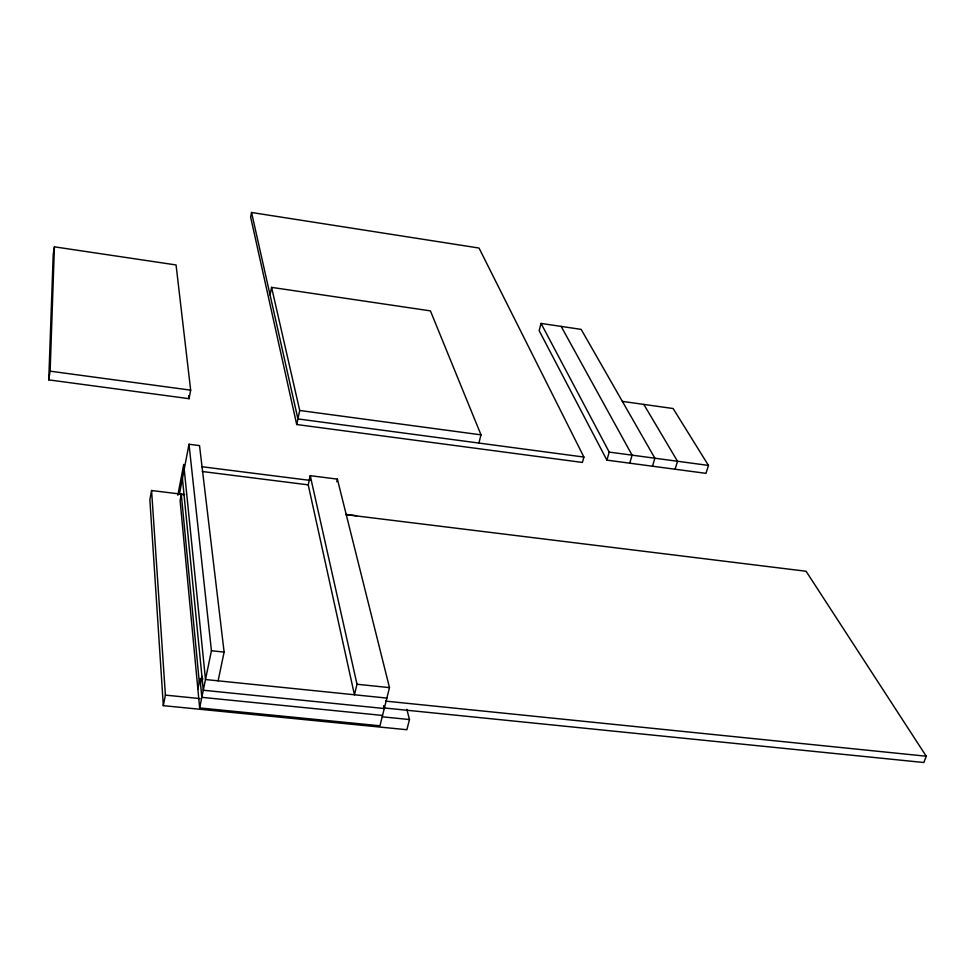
<?xml version="1.0" encoding="UTF-8"?>
<svg xmlns="http://www.w3.org/2000/svg" width="975" height="975" viewBox="0 0 975 975"><rect width="100%" height="100%" fill="white"/><g stroke="black" fill="none" stroke-linecap="round" stroke-linejoin="round"><path stroke-width="1.46" d="M48.75 379.872L50.127 371.17L54.417 246.833L176.061 264.956L190.661 390.146L189.053 398.678L48.75 379.872L53.223 254.56L54.417 246.833M184.75 494.593L151.576 490.523L149.87 499.748L163.325 705.656L406.867 729.727L409.488 719.538L406.831 709.276M177.828 495.276L183.727 464.417L205.493 679.538L386.868 698.088M179.412 494.301L189.004 444.247L199.522 445.599L224.116 652.092L218.108 680.83M184.312 494.752L181.289 494.386L180.107 500.565L199.643 707.935L379.945 725.79L389.488 687.619L337.374 479.127L310.245 475.678L308.222 484.855L354.449 694.773L357.008 684.255L310.245 475.678M251.55 212.489L250.648 217.096L296.705 424.527L582.392 462.442L583.903 457.068L479.018 248.04L251.55 212.489L297.911 418.921L583.903 457.068M163.325 705.656L165.397 695.114L151.576 490.523M270.063 294.913L271.586 287.369L430.414 310.879L481.004 434.85L478.896 443.064M197.864 689.106L200.021 678.612L203.032 678.929M200.46 683.243L201.91 676.199M199.643 707.935L211.429 650.752L189.004 444.247M296.705 424.527L299.727 410.487L271.586 287.369M336.789 481.735L337.374 479.127M652.494 466.221L654.871 458.213L581.161 329.379L541.052 323.42L539.151 330.647L606.889 460.139L705.997 473.35L708.447 465.416L673.128 408.537L622.367 401.395M606.889 460.139L609.204 452.083L541.052 323.42M629.753 463.186L632.092 455.154L561.149 326.406M675.102 469.231L677.515 461.26L643.817 404.418M345.784 514.617L806.081 571.253L926.25 756.222L923.837 762.511L384.284 707.96M382.529 715.443L201.825 697.332L200.021 678.612M165.397 695.114L200.058 698.588M382.371 716.82L409.488 719.538M385.576 701.11L926.25 756.222M357.008 684.255L389.488 687.619M211.429 650.752L224.116 652.092M346.064 514.447L356.618 515.751M202.349 471.522L308.112 484.843M201.776 466.708L310.062 480.395M299.727 410.487L481.004 434.85M609.204 452.083L708.447 465.416M50.127 371.17L190.661 390.146M383.589 705.729L384.26 708.52L203.288 690.239L182.435 478.542M188.711 395.679L189.053 398.678M181.289 494.386L199.302 682.122"/></g></svg>
